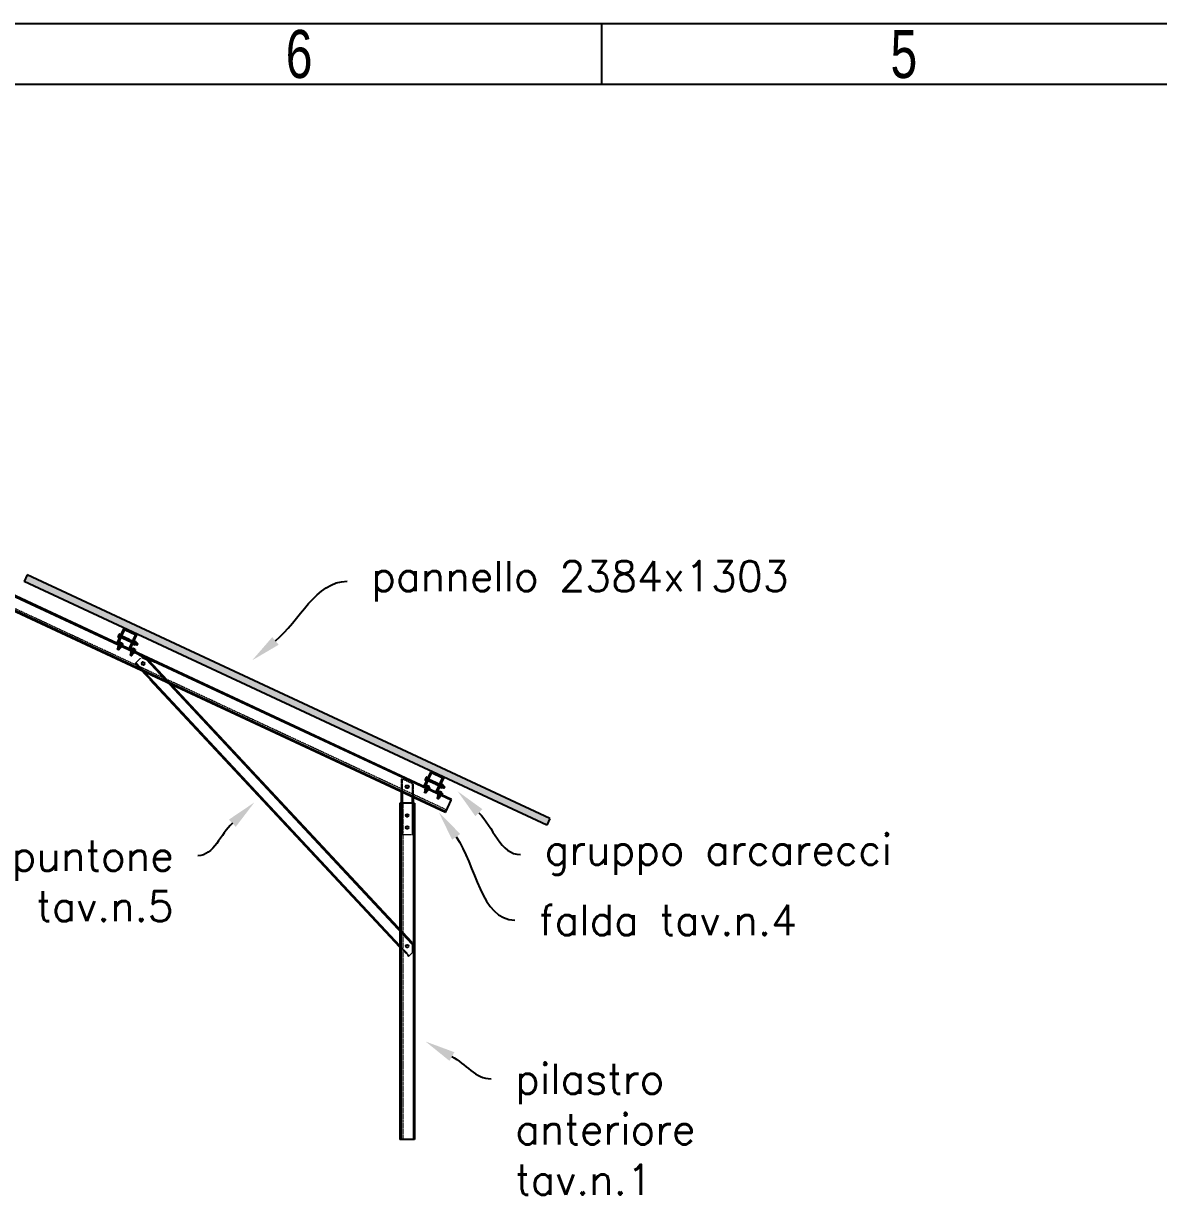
# Model space of a CAD drawing. Header units: millimetres. Extents: x -116399 to 112199, y -90759 to -31335.
# Drawn here: x -30915 to -26224, y -43168 to -38287 of the extents above; entities that cross this region are included whole.
import ezdxf
from ezdxf import colors
from ezdxf.entities.mleader import LeaderData, LeaderLine
from ezdxf.math import Vec2, Vec3

# ---------------------------------------------------------------- set-up
doc = ezdxf.new("R2010")
doc.units = ezdxf.units.MM
doc.linetypes.add('HIDDEN', pattern=[1.905, 1.27, -0.635])
doc.styles.add('Annotative', font='simplex.shx', dxfattribs={"height": 2.5})
doc.styles.add('SLDTEXTSTYLE0', font='TXT', dxfattribs={"width": 0.75})

# ---------------------------------------------------------------- blocks, each defined once
blk = doc.blocks.new('1_50 TERRANOVA oriz A3')
at = {"color": 7, "linetype": 'Continuous'}
for p, q in [((0, 0), (20000, 0)), ((7500, -250), (7500, 0)), ((250, -250), (19750, -250))]:
    blk.add_line(p, q, dxfattribs=at)
at = {"color": 7, "linetype": 'Continuous', "char_height": 198.4, "attachment_point": 2, "style": 'SLDTEXTSTYLE0'}
for s, insert in [('6', (6248, -26.4)), ('5', (8748, -26.4))]:
    blk.add_mtext(s, dxfattribs=dict(at, insert=insert))
blk = doc.blocks.new('pannello sezione')
h = blk.add_hatch(color=4)
h.dxf.hatch_style = 1
h.paths.add_polyline_path([(1192, 0), (-1192, 0), (-1192, -30), (1192, -30)])
at = {"color": 4, "linetype": 'Continuous', "lineweight": 25}
for p, q in [((1192, 0), (-1192, 0)), ((-1192, 0), (-1192, -30)), ((1192, -30), (-1192, -30)), ((1192, 0), (1192, -30))]:
    blk.add_line(p, q, dxfattribs=at)
blk = doc.blocks.new('A$Cebdbe276')
at = {"color": 5, "linetype": 'Continuous', "lineweight": 25}
for p, q in [((-26, -2), (-26, 0)), ((26, 0), (-26, 0)), ((26, 0), (26, -2)), ((-36.8, -30.9), (-36.9, -31)), ((-36.9, -31), (-36.9, -31.2)), ((-36.9, -31), (-36.9, -31)), ((-36.9, -31.2), (-36.4, -31.7)), ((-36.9, -31.2), (-36.9, -34.7)), ((-36.4, -32), (-36.9, -34.7)), ((-36.9, -34.7), (-36.9, -35.9)), ((-36.9, -35.9), (-36.4, -38.6)), ((-36.9, -35.9), (-36.9, -41.2)), ((-36.4, -39), (-36.9, -41.2)), ((-36.9, -41.2), (-36.9, -42.2)), ((-36.9, -42.2), (-36.4, -44.4)), ((-36.9, -42.2), (-36.9, -44)), ((-36.4, -44.5), (-36.8, -44.1)), ((-36.4, -30.5), (-36.6, -30.6)), ((-36.4, -30.5), (-31.6, -30.5)), ((-36.4, -32), (-36.4, -31.7)), ((-31.6, -31.7), (-36.4, -31.7)), ((-36.4, -32), (-31.6, -32)), ((-31.6, -38.6), (-36.4, -38.6)), ((-36.4, -39), (-36.4, -38.6)), ((-36.4, -39), (-31.6, -39)), ((-31.6, -44.4), (-36.4, -44.4)), ((-36.4, -44.5), (-36.4, -44.4)), ((-36.4, -44.5), (-31.6, -44.5)), ((-31.6, -29), (-30, -29)), ((-31.6, -45.1), (-31.6, -29)), ((-31.6, -46), (-31.6, -45.1)), ((-30, -46), (-31.6, -46)), ((-30, -4), (-28, -4)), ((-30, -4), (-30, -66)), ((-28, -4), (-28, -66)), ((-28, -33.5), (-27, -33.5)), ((-27, -41.5), (-28, -41.5)), ((26, -2), (-26, -2)), ((-24.5, -33.5), (9.2, -33.5)), ((9.2, -41.5), (-24.5, -41.5)), ((9.2, -41.5), (9.2, -33.5)), ((9.2, -33.7), (9.4, -33.7)), ((9.4, -41.3), (9.2, -41.3)), ((9.4, -33.5), (10.2, -33.5)), ((9.4, -41.5), (9.4, -33.5)), ((10.2, -41.5), (9.4, -41.5)), ((10.2, -41.5), (10.2, -33.5)), ((10.2, -33.7), (10.4, -33.7)), ((10.4, -41.3), (10.2, -41.3)), ((10.4, -33.5), (11.2, -33.5)), ((10.4, -41.5), (10.4, -33.5)), ((11.2, -41.5), (10.4, -41.5)), ((11.2, -41.5), (11.2, -33.5)), ((11.2, -33.7), (11.4, -33.7)), ((11.4, -41.3), (11.2, -41.3)), ((11.4, -33.5), (12.2, -33.5)), ((11.4, -41.5), (11.4, -33.5)), ((12.2, -41.5), (11.4, -41.5)), ((12.2, -41.5), (12.2, -33.5)), ((12.2, -33.7), (12.4, -33.7)), ((12.4, -41.3), (12.2, -41.3)), ((12.4, -33.5), (13.2, -33.5)), ((12.4, -41.5), (12.4, -33.5)), ((13.2, -41.5), (12.4, -41.5)), ((13.2, -41.5), (13.2, -33.5)), ((13.2, -33.7), (13.4, -33.7)), ((13.4, -41.3), (13.2, -41.3)), ((13.4, -33.5), (14.2, -33.5)), ((13.4, -41.5), (13.4, -33.5)), ((14.2, -41.5), (13.4, -41.5)), ((14.2, -41.5), (14.2, -33.5)), ((14.2, -33.7), (14.4, -33.7)), ((14.4, -41.3), (14.2, -41.3)), ((14.4, -33.5), (15.2, -33.5)), ((14.4, -41.5), (14.4, -33.5)), ((15.2, -41.5), (14.4, -41.5)), ((15.2, -41.5), (15.2, -33.5)), ((15.2, -33.7), (15.4, -33.7)), ((15.4, -41.3), (15.2, -41.3)), ((15.4, -33.5), (16.2, -33.5)), ((15.4, -41.5), (15.4, -33.5)), ((16.2, -41.5), (15.4, -41.5)), ((16.2, -41.5), (16.2, -33.5)), ((16.2, -33.7), (16.4, -33.7)), ((16.4, -41.3), (16.2, -41.3)), ((16.4, -33.5), (17.2, -33.5)), ((16.4, -41.5), (16.4, -33.5)), ((17.2, -41.5), (16.4, -41.5)), ((17.2, -41.5), (17.2, -33.5)), ((17.2, -33.7), (17.4, -33.7)), ((17.4, -41.3), (17.2, -41.3)), ((17.4, -33.5), (18.2, -33.5)), ((17.4, -41.5), (17.4, -33.5)), ((18.2, -41.5), (17.4, -41.5)), ((18.2, -41.5), (18.2, -33.5)), ((18.2, -33.7), (18.4, -33.7)), ((18.4, -41.3), (18.2, -41.3)), ((18.4, -33.5), (19.2, -33.5)), ((18.4, -41.5), (18.4, -33.5)), ((19.2, -41.5), (18.4, -41.5)), ((19.2, -41.5), (19.2, -33.5)), ((19.2, -33.7), (19.4, -33.7)), ((19.4, -41.3), (19.2, -41.3)), ((19.4, -33.5), (20.2, -33.5)), ((19.4, -41.5), (19.4, -33.5)), ((20.2, -41.5), (19.4, -41.5)), ((20.2, -41.5), (20.2, -33.5)), ((20.2, -33.7), (20.4, -33.7)), ((20.4, -41.3), (20.2, -41.3)), ((20.4, -33.5), (21.2, -33.5)), ((20.4, -41.5), (20.4, -33.5)), ((21.2, -41.5), (20.4, -41.5)), ((21.2, -41.5), (21.2, -33.5)), ((21.2, -33.7), (21.4, -33.7)), ((21.4, -41.3), (21.2, -41.3)), ((21.4, -33.5), (22.2, -33.5)), ((21.4, -41.5), (21.4, -33.5)), ((22.2, -41.5), (21.4, -41.5)), ((22.2, -41.5), (22.2, -33.5)), ((22.2, -33.7), (22.4, -33.7)), ((22.4, -41.3), (22.2, -41.3)), ((22.4, -33.5), (23.2, -33.5)), ((22.4, -41.5), (22.4, -33.5)), ((23.2, -41.5), (22.4, -41.5)), ((23.2, -41.5), (23.2, -33.5)), ((23.2, -33.7), (23.4, -33.7)), ((23.4, -41.3), (23.2, -41.3)), ((23.4, -33.5), (24.2, -33.5)), ((23.4, -41.5), (23.4, -33.5)), ((24.2, -41.5), (23.4, -41.5)), ((24.2, -41.5), (24.2, -33.5)), ((24.2, -33.7), (24.4, -33.7)), ((24.4, -41.3), (24.2, -41.3)), ((24.4, -33.5), (24.5, -33.5)), ((24.4, -41.5), (24.4, -33.5)), ((24.5, -41.5), (24.4, -41.5)), ((27, -33.5), (27.2, -33.5)), ((27.2, -41.5), (27, -41.5)), ((27.2, -41.5), (27.2, -33.5)), ((27.2, -33.7), (27.4, -33.7)), ((27.4, -41.3), (27.2, -41.3)), ((27.4, -33.5), (28, -33.5)), ((27.4, -41.5), (27.4, -33.5)), ((28, -41.5), (27.4, -41.5)), ((28, -4), (30, -4)), ((28, -66), (28, -4)), ((30, -66), (30, -4)), ((30, -29), (31.6, -29)), ((31.6, -46), (30, -46)), ((31.6, -45.1), (31.6, -29)), ((31.6, -31), (31.6, -31)), ((32.2, -41.5), (31.6, -41.5)), ((31.6, -44), (31.6, -44)), ((31.6, -46), (31.6, -45.1)), ((32.1, -30.7), (37.6, -30.7)), ((32.1, -31.5), (32.1, -31.3)), ((37.6, -31.3), (32.1, -31.3)), ((32.1, -31.5), (37.6, -31.5)), ((32.1, -38.3), (32.1, -37.9)), ((37.6, -37.9), (32.1, -37.9)), ((32.1, -38.3), (37.6, -38.3)), ((32.1, -43.5), (32.1, -43.7)), ((32.1, -44.3), (32.1, -44.1)), ((37.6, -44.1), (32.1, -44.1)), ((32.1, -44.3), (37.6, -44.3)), ((37.6, -31.5), (37.6, -31.3)), ((37.6, -38.3), (37.6, -37.9)), ((38, -41.4), (37.6, -43.5)), ((37.6, -43.5), (37.6, -43.7)), ((37.6, -44.3), (37.6, -44.1)), ((38.1, -31), (38.1, -31)), ((38.1, -31), (40.1, -31)), ((38.1, -44), (38.1, -31)), ((38.1, -44), (38.1, -44)), ((40.1, -44), (38.1, -44)), ((40.1, -44), (40.1, -31)), ((40.6, -43.5), (40.6, -31.5)), ((40.6, -33.5), (41.2, -33.5)), ((41.2, -41.5), (40.6, -41.5)), ((41.2, -41.5), (41.2, -33.5)), ((41.2, -33.7), (41.4, -33.7)), ((41.4, -41.3), (41.2, -41.3)), ((41.4, -33.5), (42.2, -33.5)), ((41.4, -41.5), (41.4, -33.5)), ((42.2, -41.5), (41.4, -41.5)), ((42.2, -41.5), (42.2, -33.5)), ((42.2, -33.7), (42.4, -33.7)), ((42.4, -41.3), (42.2, -41.3)), ((42.4, -33.5), (43.2, -33.5)), ((42.4, -41.5), (42.4, -33.5)), ((43.2, -41.5), (42.4, -41.5)), ((43.2, -41.5), (43.2, -33.5)), ((43.2, -33.7), (43.4, -33.7)), ((43.4, -41.3), (43.2, -41.3)), ((43.4, -33.5), (44.2, -33.5)), ((43.4, -41.5), (43.4, -33.5)), ((44.2, -41.5), (43.4, -41.5)), ((44.2, -41.5), (44.2, -33.5)), ((44.2, -33.7), (44.4, -33.7)), ((44.4, -41.3), (44.2, -41.3)), ((44.4, -33.5), (45.2, -33.5)), ((44.4, -41.5), (44.4, -33.5)), ((45.2, -41.5), (44.4, -41.5)), ((45.2, -41.5), (45.2, -33.5)), ((45.2, -33.7), (45.4, -33.7)), ((45.4, -41.3), (45.2, -41.3)), ((45.4, -33.5), (46.2, -33.5)), ((45.4, -41.5), (45.4, -33.5)), ((46.2, -41.5), (45.4, -41.5)), ((46.2, -41.5), (46.2, -33.5)), ((46.2, -33.7), (46.4, -33.7)), ((46.4, -41.3), (46.2, -41.3)), ((46.4, -33.5), (47.2, -33.5)), ((46.4, -41.5), (46.4, -33.5)), ((47.2, -41.5), (46.4, -41.5)), ((47.2, -41.5), (47.2, -33.5)), ((47.2, -33.7), (47.4, -33.7)), ((47.4, -41.3), (47.2, -41.3)), ((47.4, -33.5), (48.2, -33.5)), ((47.4, -41.5), (47.4, -33.5)), ((48.2, -41.5), (47.4, -41.5)), ((48.2, -41.5), (48.2, -33.5)), ((48.2, -33.7), (48.4, -33.7)), ((48.4, -41.3), (48.2, -41.3)), ((48.4, -41.3), (48.4, -33.7)), ((-28, -66), (-30, -66)), ((-26, -68), (-26, -70)), ((-26, -68), (-17.5, -68)), ((-26, -70), (-17.5, -70)), ((-23, -68), (-23, -66.4)), ((-6, -66.4), (-23, -66.4)), ((-21, -61.6), (-21, -61.1)), ((-18.3, -61.1), (-21, -61.1)), ((-21, -61.6), (-20.8, -61.6)), ((-21, -61.6), (-21, -66.4)), ((-18.3, -61.1), (-20.8, -61.6)), ((-20.8, -66.4), (-20.8, -61.6)), ((-17.2, -61.1), (-18.3, -61.1)), ((-2.5, -68), (-17.5, -68)), ((-17.5, -70), (-2.5, -70)), ((-11.8, -61.1), (-17.2, -61.1)), ((-14.7, -61.6), (-17.2, -61.1)), ((-14.7, -61.6), (-14.3, -61.6)), ((-14.7, -61.6), (-14.7, -66.4)), ((-11.8, -61.1), (-14.3, -61.6)), ((-14.3, -66.4), (-14.3, -61.6)), ((-10.7, -61.1), (-11.8, -61.1)), ((-8.2, -61.6), (-10.7, -61.1)), ((-8, -61.1), (-10.7, -61.1)), ((-8.2, -61.6), (-8.2, -66.4)), ((-8.2, -61.6), (-8, -61.6)), ((-8, -61.1), (-8, -61.6)), ((-8, -66.4), (-8, -61.6)), ((-6, -66.4), (-6, -68)), ((-2.5, -70), (-2.5, -68)), ((30, -66), (28, -66)), ((32, -68), (32, -70)), ((32, -68), (40.5, -68)), ((32, -70), (40.5, -70)), ((35, -68), (35, -66.4)), ((52, -66.4), (35, -66.4)), ((37, -61.6), (37, -61.1)), ((39.7, -61.1), (37, -61.1)), ((37, -61.6), (37.2, -61.6)), ((37, -61.6), (37, -66.4)), ((39.7, -61.1), (37.2, -61.6)), ((37.2, -66.4), (37.2, -61.6)), ((40.8, -61.1), (39.7, -61.1)), ((40.5, -68), (40.5, -70)), ((55.5, -68), (40.5, -68)), ((40.5, -70), (55.5, -70)), ((46.2, -61.1), (40.8, -61.1)), ((43.3, -61.6), (40.8, -61.1)), ((43.3, -61.6), (43.7, -61.6)), ((43.3, -61.6), (43.3, -66.4)), ((46.2, -61.1), (43.7, -61.6)), ((43.7, -66.4), (43.7, -61.6)), ((47.3, -61.1), (46.2, -61.1)), ((49.8, -61.6), (47.3, -61.1)), ((50, -61.1), (47.3, -61.1)), ((49.8, -61.6), (49.8, -66.4)), ((49.8, -61.6), (50, -61.6)), ((50, -61.1), (50, -61.6)), ((50, -66.4), (50, -61.6)), ((52, -66.4), (52, -68)), ((55.5, -70), (55.5, -68))]:
    blk.add_line(p, q, dxfattribs=at)
at = {"color": 5, "linetype": 'HIDDEN', "lineweight": 18}
for p, q in [((-26, 0), (-26, -2)), ((-26, -2), (-26, 0)), ((-26, 0), (-26, -2)), ((-26, -2), (-26, 0)), ((-26, 0), (-26, -2)), ((-26, -2), (-26, 0)), ((-26, 0), (-26, -2)), ((-26, -2), (-26, 0)), ((-26, 0), (-26, -2)), ((-26, -2), (-26, 0)), ((-26, 0), (-26, -2)), ((-26, -2), (-26, 0)), ((-26, 0), (-26, -2)), ((-26, -2), (-26, 0)), ((-26, 0), (-26, -2)), ((-26, -2), (-26, 0)), ((-26, 0), (-26, -2)), ((7.7, -2), (7.7, 0)), ((17.7, 0), (17.7, -2)), ((26, -2), (26, 0)), ((26, 0), (26, -2)), ((26, -2), (26, 0)), ((26, 0), (26, -2)), ((26, -2), (26, 0)), ((26, 0), (26, -2)), ((26, -2), (26, 0)), ((26, 0), (26, -2)), ((26, -2), (26, 0)), ((26, 0), (26, -2)), ((26, -2), (26, 0)), ((26, 0), (26, -2)), ((26, -2), (26, 0)), ((26, 0), (26, -2)), ((26, -2), (26, 0)), ((26, 0), (26, -2)), ((26, -2), (26, 0)), ((-36.9, -32.8), (-36.4, -30.6)), ((-36.4, -36), (-36.9, -33.8)), ((-36.9, -39.1), (-36.4, -36.4)), ((-36.4, -43), (-36.9, -40.3)), ((-36.4, -30.5), (-36.4, -30.6)), ((-31.6, -30.6), (-36.4, -30.6)), ((-36.4, -36), (-36.4, -36.4)), ((-36.4, -36), (-31.6, -36)), ((-31.6, -36.4), (-36.4, -36.4)), ((-36.4, -43), (-31.6, -43)), ((-36.4, -43), (-36.4, -43.3)), ((-31.6, -43.3), (-36.4, -43.3)), ((-31.6, -33.3), (-30, -33.3)), ((-31.6, -33.5), (-28, -33.5)), ((-28, -41.5), (-31.6, -41.5)), ((-30, -41.7), (-31.6, -41.7)), ((-28, -4), (-30, -4)), ((-30, -4), (-28, -4)), ((-28, -4), (-30, -4)), ((-30, -4), (-28, -4)), ((-28, -4), (-30, -4)), ((-30, -4), (-28, -4)), ((-28, -4), (-30, -4)), ((-30, -4), (-28, -4)), ((-28, -4), (-30, -4)), ((-30, -4), (-28, -4)), ((-28, -4), (-30, -4)), ((-30, -4), (-28, -4)), ((-28, -4), (-30, -4)), ((-30, -4), (-28, -4)), ((-28, -4), (-30, -4)), ((-30, -4), (-28, -4)), ((-28, -4), (-30, -4)), ((-30, -32.5), (-28, -32.5)), ((-28, -42.5), (-30, -42.5)), ((24.5, -33.5), (25.2, -33.5)), ((24.5, -36.5), (27, -36.5)), ((27, -36.5), (24.5, -36.5)), ((24.5, -36.5), (27, -36.5)), ((27, -36.5), (24.5, -36.5)), ((24.5, -36.5), (27, -36.5)), ((27, -36.5), (24.5, -36.5)), ((24.5, -36.5), (27, -36.5)), ((27, -36.5), (24.5, -36.5)), ((27, -38.5), (24.5, -38.5)), ((27, -38.5), (24.5, -38.5)), ((27, -38.5), (24.5, -38.5)), ((27, -38.5), (24.5, -38.5)), ((27, -38.5), (24.5, -38.5)), ((27, -38.5), (24.5, -38.5)), ((27, -38.5), (24.5, -38.5)), ((27, -38.5), (24.5, -38.5)), ((25.2, -41.5), (24.5, -41.5)), ((25.2, -41.5), (25.2, -33.5)), ((25.2, -33.7), (25.4, -33.7)), ((25.4, -41.3), (25.2, -41.3)), ((25.4, -41.5), (25.4, -33.5)), ((25.4, -33.5), (26.2, -33.5)), ((26.2, -41.5), (25.4, -41.5)), ((26.2, -41.5), (26.2, -33.5)), ((26.2, -33.7), (26.4, -33.7)), ((26.4, -41.3), (26.2, -41.3)), ((26.4, -41.5), (26.4, -33.5)), ((26.4, -33.5), (27, -33.5)), ((27, -41.5), (26.4, -41.5)), ((30, -4), (28, -4)), ((28, -4), (30, -4)), ((30, -4), (28, -4)), ((28, -4), (30, -4)), ((30, -4), (28, -4)), ((28, -4), (30, -4)), ((30, -4), (28, -4)), ((28, -4), (30, -4)), ((30, -4), (28, -4)), ((28, -4), (30, -4)), ((30, -4), (28, -4)), ((28, -4), (30, -4)), ((30, -4), (28, -4)), ((28, -4), (30, -4)), ((30, -4), (28, -4)), ((28, -4), (30, -4)), ((30, -4), (28, -4)), ((28, -32.5), (30, -32.5)), ((28, -33.5), (28.2, -33.5)), ((28.2, -41.5), (28, -41.5)), ((30, -42.5), (28, -42.5)), ((28.2, -41.5), (28.2, -33.5)), ((28.2, -33.7), (28.4, -33.7)), ((28.4, -41.3), (28.2, -41.3)), ((28.4, -41.5), (28.4, -33.5)), ((28.4, -33.5), (29.2, -33.5)), ((29.2, -41.5), (28.4, -41.5)), ((29.2, -41.5), (29.2, -33.5)), ((29.2, -33.7), (29.4, -33.7)), ((29.4, -41.3), (29.2, -41.3)), ((29.4, -41.5), (29.4, -33.5)), ((29.4, -33.5), (30.2, -33.5)), ((30.2, -41.5), (29.4, -41.5)), ((30, -33.3), (31.6, -33.3)), ((31.6, -41.7), (30, -41.7)), ((30.2, -41.5), (30.2, -33.5)), ((30.2, -33.7), (30.4, -33.7)), ((30.4, -41.3), (30.2, -41.3)), ((30.4, -41.5), (30.4, -33.5)), ((30.4, -33.5), (31.2, -33.5)), ((31.2, -41.5), (30.4, -41.5)), ((31.2, -41.5), (31.2, -33.5)), ((31.2, -33.7), (31.4, -33.7)), ((31.4, -41.3), (31.2, -41.3)), ((31.4, -41.5), (31.4, -33.5)), ((31.4, -33.5), (32.2, -33.5)), ((31.6, -41.5), (31.4, -41.5)), ((31.6, -44), (31.6, -31)), ((31.6, -33.5), (40.5, -33.5)), ((40.5, -41.5), (31.6, -41.5)), ((32.1, -30.7), (32.1, -30.9)), ((37.6, -30.9), (32.1, -30.9)), ((32.1, -36.7), (32.1, -37.1)), ((32.1, -36.7), (37.6, -36.7)), ((37.6, -37.1), (32.1, -37.1)), ((32.1, -43.5), (37.6, -43.5)), ((37.6, -43.7), (32.1, -43.7)), ((32.2, -41.5), (32.2, -33.5)), ((32.2, -33.7), (32.4, -33.7)), ((32.4, -41.3), (32.2, -41.3)), ((32.4, -41.5), (32.4, -33.5)), ((32.4, -33.5), (33.2, -33.5)), ((33.2, -41.5), (32.4, -41.5)), ((33.2, -41.5), (33.2, -33.5)), ((33.2, -33.7), (33.4, -33.7)), ((33.4, -41.3), (33.2, -41.3)), ((33.4, -41.5), (33.4, -33.5)), ((33.4, -33.5), (34.2, -33.5)), ((34.2, -41.5), (33.4, -41.5)), ((34.2, -41.5), (34.2, -33.5)), ((34.2, -33.7), (34.4, -33.7)), ((34.4, -41.3), (34.2, -41.3)), ((34.4, -41.5), (34.4, -33.5)), ((34.4, -33.5), (35.2, -33.5)), ((35.2, -41.5), (34.4, -41.5)), ((35.2, -41.5), (35.2, -33.5)), ((35.2, -33.7), (35.4, -33.7)), ((35.4, -41.3), (35.2, -41.3)), ((35.4, -41.5), (35.4, -33.5)), ((35.4, -33.5), (36.2, -33.5)), ((36.2, -41.5), (35.4, -41.5)), ((36.2, -41.5), (36.2, -33.5)), ((36.2, -33.7), (36.4, -33.7)), ((36.4, -41.3), (36.2, -41.3)), ((36.4, -41.5), (36.4, -33.5)), ((36.4, -33.5), (37.2, -33.5)), ((37.2, -41.5), (36.4, -41.5)), ((37.2, -41.5), (37.2, -33.5)), ((37.2, -33.7), (37.4, -33.7)), ((37.4, -41.3), (37.2, -41.3)), ((37.4, -41.5), (37.4, -33.5)), ((37.4, -33.5), (38.2, -33.5)), ((38.2, -41.5), (37.4, -41.5)), ((37.6, -30.7), (37.6, -30.9)), ((37.6, -36.7), (37.6, -37.1)), ((38.2, -41.5), (38.2, -33.5)), ((38.2, -33.7), (38.4, -33.7)), ((38.4, -41.3), (38.2, -41.3)), ((38.4, -41.5), (38.4, -33.5)), ((38.4, -33.5), (39.2, -33.5)), ((39.2, -41.5), (38.4, -41.5)), ((39.2, -41.5), (39.2, -33.5)), ((39.2, -33.7), (39.4, -33.7)), ((39.4, -41.3), (39.2, -41.3)), ((39.4, -41.5), (39.4, -33.5)), ((39.4, -33.5), (40.2, -33.5)), ((40.2, -41.5), (39.4, -41.5)), ((40.1, -31), (40.1, -44)), ((40.1, -44), (40.1, -44)), ((40.2, -41.5), (40.2, -33.5)), ((40.2, -33.7), (40.4, -33.7)), ((40.4, -41.3), (40.2, -41.3)), ((40.4, -41.5), (40.4, -33.5)), ((40.4, -33.5), (40.6, -33.5)), ((40.6, -41.5), (40.4, -41.5)), ((40.5, -33.5), (40.6, -33.4)), ((40.5, -41.5), (40.5, -33.5)), ((40.6, -41.6), (40.5, -41.5)), ((-28, -66), (-30, -66)), ((-28, -66), (-30, -66)), ((-28, -66), (-30, -66)), ((-28, -66), (-30, -66)), ((-28, -66), (-30, -66)), ((-28, -66), (-30, -66)), ((-28, -66), (-30, -66)), ((-28, -66), (-30, -66)), ((-28, -66), (-30, -66)), ((-28, -66), (-30, -66)), ((-28, -66), (-30, -66)), ((-28, -66), (-30, -66)), ((-28, -66), (-30, -66)), ((-28, -66), (-30, -66)), ((-28, -66), (-30, -66)), ((-28, -66), (-30, -66)), ((-28, -66), (-30, -66)), ((-26, -68), (-26, -70)), ((-26, -68), (-26, -70)), ((-26, -68), (-26, -70)), ((-26, -68), (-26, -70)), ((-26, -68), (-26, -70)), ((-26, -68), (-26, -70)), ((-26, -68), (-26, -70)), ((-26, -68), (-26, -70)), ((-26, -68), (-26, -70)), ((-26, -68), (-26, -70)), ((-26, -68), (-26, -70)), ((-26, -68), (-26, -70)), ((-26, -68), (-26, -70)), ((-26, -68), (-26, -70)), ((-26, -68), (-26, -70)), ((-26, -68), (-26, -70)), ((-26, -68), (-26, -70)), ((-23, -73.6), (-23, -72)), ((-6, -73.6), (-23, -73.6)), ((-21, -74.1), (-21, -73.6)), ((-8, -73.6), (-21, -73.6)), ((-21, -73.6), (-21, -73.6)), ((-20.8, -74.1), (-21, -74.1)), ((-21, -74.1), (-20.8, -74.1)), ((-21, -74.1), (-21, -79.6)), ((-21, -79.6), (-21, -80.1)), ((-20.8, -79.6), (-21, -79.6)), ((-21, -79.6), (-20.8, -79.6)), ((-21, -80.1), (-8, -80.1)), ((-21, -80.1), (-21, -80.1)), ((-21, -82.1), (-21, -80.1)), ((-8, -82.1), (-21, -82.1)), ((-20.8, -79.6), (-20.8, -74.1)), ((-20.5, -82.6), (-8.5, -82.6)), ((-18.7, -68), (-18.7, -66.4)), ((-18.7, -73.6), (-18.7, -72)), ((-18.6, -82.6), (-18.5, -82.5)), ((-18.5, -78.2), (-18.5, -66.4)), ((-18.5, -82.5), (-18.5, -73.6)), ((-18.5, -78.2), (-10.5, -78.2)), ((-18.5, -78.4), (-10.5, -78.4)), ((-18.5, -79.2), (-18.5, -78.4)), ((-18.5, -79.2), (-10.5, -79.2)), ((-18.5, -79.4), (-10.5, -79.4)), ((-18.5, -80.2), (-18.5, -79.4)), ((-18.5, -80.2), (-10.5, -80.2)), ((-18.5, -80.4), (-10.5, -80.4)), ((-18.5, -81.2), (-18.5, -80.4)), ((-18.5, -81.2), (-10.5, -81.2)), ((-18.5, -81.4), (-10.5, -81.4)), ((-18.5, -82.2), (-18.5, -81.4)), ((-18.5, -82.2), (-10.5, -82.2)), ((-18.5, -82.4), (-10.5, -82.4)), ((-18.5, -83.2), (-18.5, -82.4)), ((-18.5, -82.5), (-10.5, -82.5)), ((-18.5, -83.2), (-10.5, -83.2)), ((-18.5, -83.4), (-10.5, -83.4)), ((-18.5, -84.2), (-18.5, -83.4)), ((-18.5, -84.2), (-10.5, -84.2)), ((-18.5, -84.4), (-10.5, -84.4)), ((-18.5, -85.2), (-18.5, -84.4)), ((-18.5, -85.2), (-10.5, -85.2)), ((-18.5, -85.4), (-10.5, -85.4)), ((-18.5, -86.2), (-18.5, -85.4)), ((-18.5, -86.2), (-10.5, -86.2)), ((-18.5, -86.4), (-10.5, -86.4)), ((-18.5, -87.2), (-18.5, -86.4)), ((-18.5, -87.2), (-10.5, -87.2)), ((-18.5, -87.4), (-10.5, -87.4)), ((-18.5, -88.2), (-18.5, -87.4)), ((-18.5, -88.2), (-10.5, -88.2)), ((-18.5, -88.4), (-10.5, -88.4)), ((-18.5, -89.2), (-18.5, -88.4)), ((-18.5, -89.2), (-10.5, -89.2)), ((-18.5, -89.4), (-10.5, -89.4)), ((-18.5, -90.2), (-18.5, -89.4)), ((-18.5, -90.2), (-10.5, -90.2)), ((-18.5, -90.4), (-10.5, -90.4)), ((-18.5, -91.2), (-18.5, -90.4)), ((-18.5, -91.2), (-10.5, -91.2)), ((-18.3, -78.4), (-18.3, -78.2)), ((-18.3, -79.4), (-18.3, -79.2)), ((-18.3, -80.4), (-18.3, -80.2)), ((-18.3, -81.4), (-18.3, -81.2)), ((-18.3, -82.4), (-18.3, -82.2)), ((-18.3, -83.4), (-18.3, -83.2)), ((-18.3, -84.4), (-18.3, -84.2)), ((-18.3, -85.4), (-18.3, -85.2)), ((-18.3, -86.4), (-18.3, -86.2)), ((-18.3, -87.4), (-18.3, -87.2)), ((-18.3, -88.4), (-18.3, -88.2)), ((-18.3, -89.4), (-18.3, -89.2)), ((-18.3, -90.4), (-18.3, -90.2)), ((-18.3, -91.4), (-18.3, -91.2)), ((-18.3, -91.4), (-10.7, -91.4)), ((-14.7, -74.1), (-14.3, -74.1)), ((-14.7, -74.1), (-14.7, -79.6)), ((-14.7, -79.6), (-14.3, -79.6)), ((-14.3, -79.6), (-14.3, -74.1)), ((-10.7, -78.2), (-10.7, -78.4)), ((-10.7, -79.2), (-10.7, -79.4)), ((-10.7, -80.2), (-10.7, -80.4)), ((-10.7, -81.2), (-10.7, -81.4)), ((-10.7, -82.2), (-10.7, -82.4)), ((-10.7, -83.2), (-10.7, -83.4)), ((-10.7, -84.2), (-10.7, -84.4)), ((-10.7, -85.2), (-10.7, -85.4)), ((-10.7, -86.2), (-10.7, -86.4)), ((-10.7, -87.2), (-10.7, -87.4)), ((-10.7, -88.2), (-10.7, -88.4)), ((-10.7, -89.2), (-10.7, -89.4)), ((-10.7, -90.2), (-10.7, -90.4)), ((-10.7, -91.2), (-10.7, -91.4)), ((-10.5, -66.4), (-10.5, -78.2)), ((-10.5, -73.6), (-10.5, -82.5)), ((-10.5, -78.4), (-10.5, -79.2)), ((-10.5, -79.4), (-10.5, -80.2)), ((-10.5, -80.4), (-10.5, -81.2)), ((-10.5, -81.4), (-10.5, -82.2)), ((-10.5, -82.4), (-10.5, -83.2)), ((-10.5, -82.5), (-10.4, -82.6)), ((-10.5, -83.4), (-10.5, -84.2)), ((-10.5, -84.4), (-10.5, -85.2)), ((-10.5, -85.4), (-10.5, -86.2)), ((-10.5, -86.4), (-10.5, -87.2)), ((-10.5, -87.4), (-10.5, -88.2)), ((-10.5, -88.4), (-10.5, -89.2)), ((-10.5, -89.4), (-10.5, -90.2)), ((-10.5, -90.4), (-10.5, -91.2)), ((-10.3, -66.4), (-10.3, -68)), ((-10.3, -72), (-10.3, -73.6)), ((-8.2, -74.1), (-8, -74.1)), ((-8, -74.1), (-8.2, -74.1)), ((-8.2, -74.1), (-8.2, -79.6)), ((-8, -79.6), (-8.2, -79.6)), ((-8.2, -79.6), (-8, -79.6)), ((-8, -74.1), (-8, -73.6)), ((-8, -73.6), (-8, -73.6)), ((-8, -79.6), (-8, -74.1)), ((-8, -79.6), (-8, -80.1)), ((-8, -80.1), (-8, -80.1)), ((-8, -80.1), (-8, -82.1)), ((-6, -72), (-6, -73.6)), ((30, -66), (28, -66)), ((30, -66), (28, -66)), ((30, -66), (28, -66)), ((30, -66), (28, -66)), ((30, -66), (28, -66)), ((30, -66), (28, -66)), ((30, -66), (28, -66)), ((30, -66), (28, -66)), ((30, -66), (28, -66)), ((30, -66), (28, -66)), ((30, -66), (28, -66)), ((30, -66), (28, -66)), ((30, -66), (28, -66)), ((30, -66), (28, -66)), ((30, -66), (28, -66)), ((30, -66), (28, -66)), ((30, -66), (28, -66)), ((32, -68), (32, -70)), ((32, -68), (32, -70)), ((32, -68), (32, -70)), ((32, -68), (32, -70)), ((32, -68), (32, -70)), ((32, -68), (32, -70)), ((32, -68), (32, -70)), ((32, -68), (32, -70)), ((32, -68), (32, -70)), ((32, -68), (32, -70)), ((32, -68), (32, -70)), ((32, -68), (32, -70)), ((32, -68), (32, -70)), ((32, -68), (32, -70)), ((32, -68), (32, -70)), ((32, -68), (32, -70)), ((32, -68), (32, -70)), ((34.5, -72), (34.5, -70)), ((35, -73.6), (35, -72)), ((52, -73.6), (35, -73.6)), ((37, -74.1), (37, -73.6)), ((50, -73.6), (37, -73.6)), ((37, -73.6), (37, -73.6)), ((37.2, -74.1), (37, -74.1)), ((37, -74.1), (37.2, -74.1)), ((37, -74.1), (37, -79.6)), ((37, -79.6), (37, -80.1)), ((37.2, -79.6), (37, -79.6)), ((37, -79.6), (37.2, -79.6)), ((37, -80.1), (50, -80.1)), ((37, -80.1), (37, -80.1)), ((37, -82.1), (37, -80.1)), ((50, -82.1), (37, -82.1)), ((37.2, -79.6), (37.2, -74.1)), ((37.5, -82.6), (49.5, -82.6)), ((38.5, -70), (38.5, -68)), ((39, -70), (39, -68)), ((39.3, -68), (39.3, -66.4)), ((39.3, -73.6), (39.3, -72)), ((39.4, -82.6), (39.5, -82.5)), ((39.5, -78.2), (39.5, -66.4)), ((39.5, -72), (39.5, -70)), ((39.5, -70), (39.5, -72)), ((39.5, -82.5), (39.5, -73.6)), ((39.5, -78.2), (47.5, -78.2)), ((39.5, -78.4), (47.5, -78.4)), ((39.5, -79.2), (39.5, -78.4)), ((39.5, -79.2), (47.5, -79.2)), ((39.5, -79.4), (47.5, -79.4)), ((39.5, -80.2), (39.5, -79.4)), ((39.5, -80.2), (47.5, -80.2)), ((39.5, -80.4), (47.5, -80.4)), ((39.5, -81.2), (39.5, -80.4)), ((39.5, -81.2), (47.5, -81.2)), ((39.5, -81.4), (47.5, -81.4)), ((39.5, -82.2), (39.5, -81.4)), ((39.5, -82.2), (47.5, -82.2)), ((39.5, -82.4), (47.5, -82.4)), ((39.5, -83.2), (39.5, -82.4)), ((39.5, -82.5), (47.5, -82.5)), ((39.5, -83.2), (47.5, -83.2)), ((39.5, -83.4), (47.5, -83.4)), ((39.5, -84.2), (39.5, -83.4)), ((39.5, -84.2), (47.5, -84.2)), ((39.5, -84.4), (47.5, -84.4)), ((39.5, -85.2), (39.5, -84.4)), ((39.5, -85.2), (47.5, -85.2)), ((39.5, -85.4), (47.5, -85.4)), ((39.5, -86.2), (39.5, -85.4)), ((39.5, -86.2), (47.5, -86.2)), ((39.5, -86.4), (47.5, -86.4)), ((39.5, -87.2), (39.5, -86.4)), ((39.5, -87.2), (47.5, -87.2)), ((39.5, -87.4), (47.5, -87.4)), ((39.5, -88.2), (39.5, -87.4)), ((39.5, -88.2), (47.5, -88.2)), ((39.5, -88.4), (47.5, -88.4)), ((39.5, -89.2), (39.5, -88.4)), ((39.5, -89.2), (47.5, -89.2)), ((39.5, -89.4), (47.5, -89.4)), ((39.5, -90.2), (39.5, -89.4)), ((39.5, -90.2), (47.5, -90.2)), ((39.5, -90.4), (47.5, -90.4)), ((39.5, -91.2), (39.5, -90.4)), ((39.5, -91.2), (47.5, -91.2)), ((39.7, -78.4), (39.7, -78.2)), ((39.7, -79.4), (39.7, -79.2)), ((39.7, -80.4), (39.7, -80.2)), ((39.7, -81.4), (39.7, -81.2)), ((39.7, -82.4), (39.7, -82.2)), ((39.7, -83.4), (39.7, -83.2)), ((39.7, -84.4), (39.7, -84.2)), ((39.7, -85.4), (39.7, -85.2)), ((39.7, -86.4), (39.7, -86.2)), ((39.7, -87.4), (39.7, -87.2)), ((39.7, -88.4), (39.7, -88.2)), ((39.7, -89.4), (39.7, -89.2)), ((39.7, -90.4), (39.7, -90.2)), ((39.7, -91.4), (39.7, -91.2)), ((39.7, -91.4), (47.3, -91.4)), ((40.5, -70), (40.5, -68)), ((40.5, -68), (40.5, -70)), ((40.5, -70), (40.5, -68)), ((40.5, -68), (40.5, -70)), ((40.5, -70), (40.5, -68)), ((40.5, -68), (40.5, -70)), ((40.5, -70), (40.5, -68)), ((40.5, -68), (40.5, -70)), ((40.5, -70), (40.5, -68)), ((40.5, -68), (40.5, -70)), ((40.5, -70), (40.5, -68)), ((40.5, -68), (40.5, -70)), ((40.5, -70), (40.5, -68)), ((40.5, -68), (40.5, -70)), ((40.5, -70), (40.5, -68)), ((40.5, -68), (40.5, -70)), ((40.5, -70), (40.5, -68)), ((43.3, -74.1), (43.7, -74.1)), ((43.3, -74.1), (43.3, -79.6)), ((43.3, -79.6), (43.7, -79.6)), ((43.7, -79.6), (43.7, -74.1)), ((47.3, -78.2), (47.3, -78.4)), ((47.3, -79.2), (47.3, -79.4)), ((47.3, -80.2), (47.3, -80.4)), ((47.3, -81.2), (47.3, -81.4)), ((47.3, -82.2), (47.3, -82.4)), ((47.3, -83.2), (47.3, -83.4)), ((47.3, -84.2), (47.3, -84.4)), ((47.3, -85.2), (47.3, -85.4)), ((47.3, -86.2), (47.3, -86.4)), ((47.3, -87.2), (47.3, -87.4)), ((47.3, -88.2), (47.3, -88.4)), ((47.3, -89.2), (47.3, -89.4)), ((47.3, -90.2), (47.3, -90.4)), ((47.3, -91.2), (47.3, -91.4)), ((47.5, -66.4), (47.5, -78.2)), ((47.5, -70), (47.5, -72)), ((47.5, -70), (47.5, -72)), ((47.5, -73.6), (47.5, -82.5)), ((47.5, -78.4), (47.5, -79.2)), ((47.5, -79.4), (47.5, -80.2)), ((47.5, -80.4), (47.5, -81.2)), ((47.5, -81.4), (47.5, -82.2)), ((47.5, -82.4), (47.5, -83.2)), ((47.5, -82.5), (47.6, -82.6)), ((47.5, -83.4), (47.5, -84.2)), ((47.5, -84.4), (47.5, -85.2)), ((47.5, -85.4), (47.5, -86.2)), ((47.5, -86.4), (47.5, -87.2)), ((47.5, -87.4), (47.5, -88.2)), ((47.5, -88.4), (47.5, -89.2)), ((47.5, -89.4), (47.5, -90.2)), ((47.5, -90.4), (47.5, -91.2)), ((47.7, -66.4), (47.7, -68)), ((47.7, -72), (47.7, -73.6)), ((48, -68), (48, -70)), ((48.4, -68), (48.4, -70)), ((49.8, -74.1), (50, -74.1)), ((50, -74.1), (49.8, -74.1)), ((49.8, -74.1), (49.8, -79.6)), ((50, -79.6), (49.8, -79.6)), ((49.8, -79.6), (50, -79.6)), ((50, -74.1), (50, -73.6)), ((50, -73.6), (50, -73.6)), ((50, -79.6), (50, -74.1)), ((50, -79.6), (50, -80.1)), ((50, -80.1), (50, -80.1)), ((50, -80.1), (50, -82.1)), ((52, -72), (52, -73.6)), ((52.5, -70), (52.5, -72))]:
    blk.add_line(p, q, dxfattribs=at)
at = {"color": 1, "linetype": 'Continuous', "lineweight": 25}
for p, q in [((-27, -7), (-24.5, -7)), ((-27, -66.5), (-27, -7)), ((-24.5, -66.5), (-24.5, -7)), ((-22.5, -5), (-22.5, -2.5)), ((-22.5, -2.5), (22.5, -2.5)), ((-22.5, -5), (22.5, -5)), ((22.5, -2.5), (22.5, -5)), ((24.5, -7), (27, -7)), ((24.5, -7), (24.5, -66.5)), ((27, -7), (27, -66.5)), ((-27, -66.5), (-24.5, -66.5)), ((24.5, -66.5), (27, -66.5))]:
    blk.add_line(p, q, dxfattribs=at)
at = {"color": 1, "linetype": 'HIDDEN', "lineweight": 18}
for p, q in [((-24.5, -7), (-27, -7)), ((-27, -31), (-24.5, -31)), ((-27, -33.5), (-24.5, -33.5)), ((-27, -36.5), (-24.5, -36.5)), ((-24.5, -36.5), (-27, -36.5)), ((-24.5, -36.5), (-27, -36.5)), ((-27, -36.5), (-24.5, -36.5)), ((-24.5, -36.5), (-27, -36.5)), ((-27, -36.5), (-24.5, -36.5)), ((-24.5, -36.5), (-27, -36.5)), ((-27, -36.5), (-24.5, -36.5)), ((-24.5, -38.5), (-27, -38.5)), ((-24.5, -38.5), (-27, -38.5)), ((-24.5, -38.5), (-27, -38.5)), ((-24.5, -38.5), (-27, -38.5)), ((-24.5, -38.5), (-27, -38.5)), ((-24.5, -38.5), (-27, -38.5)), ((-24.5, -38.5), (-27, -38.5)), ((-24.5, -38.5), (-27, -38.5)), ((-24.5, -41.5), (-27, -41.5)), ((-24.5, -44), (-27, -44)), ((-22.5, -2.5), (-22.5, -5)), ((22.5, -5), (22.5, -2.5)), ((27, -7), (24.5, -7)), ((24.5, -31), (27, -31)), ((27, -44), (24.5, -44))]:
    blk.add_line(p, q, dxfattribs=at)
at = {"color": 5}
blk.add_line((-23, -72), (-6, -72), dxfattribs=at)
at = {"color": 5, "linetype": 'Continuous', "lineweight": 25, "flags": 128}
for points in [[(32.1, -30.7), (31.6, -31), (32.1, -31.3)], [(31.6, -33.6), (31.6, -33.4), (32.1, -30.9)], [(32.1, -44.3), (31.6, -44), (32.1, -43.7)], [(32.1, -43.5), (31.7, -41.7), (31.7, -41.5)], [(37.6, -31.3), (38.1, -31), (37.6, -30.7)], [(37.6, -30.9), (38, -32.5), (38, -33.6)], [(37.6, -43.7), (38.1, -44), (37.6, -44.3)]]:
    blk.add_lwpolyline(points, dxfattribs=at)
at = {"color": 5, "linetype": 'HIDDEN', "lineweight": 18, "flags": 128}
for points in [[(32.1, -36.7), (31.7, -35.1), (31.6, -33.6)], [(31.7, -41.5), (31.6, -39.9), (32.1, -37.1)], [(38, -33.6), (38.1, -34.2), (37.6, -36.7)]]:
    blk.add_lwpolyline(points, dxfattribs=at)
at = {"color": 5, "linetype": 'Continuous', "lineweight": 25}
for centre, radius, start, end in [((-26, -4), 4, 90, 180), ((26, -4), 4, 0, 90), ((-26, -4), 2, 90, 180), ((26, -4), 2, 0, 90), ((41.8, -34.7), 10.2, 161.7998, 198.2002), ((40.1, -41.2), 8.5, 160.0939, 199.9061), ((27.9, -34.7), 10.2, 341.7998, 18.2002), ((29.6, -41.2), 8.5, 340.0939, 19.9061), ((40.1, -31.5), 0.5, 0, 90), ((40.1, -43.5), 0.5, 270, 360), ((-26, -66), 4, 180, 270), ((-26, -66), 2, 180, 270), ((32, -66), 4, 180, 270), ((32, -66), 2, 180, 270)]:
    blk.add_arc(centre, radius, start, end, dxfattribs=at)
at = {"color": 1, "linetype": 'Continuous', "lineweight": 25}
for centre, radius, start, end in [((-22.5, -7), 4.5, 90, 180), ((-22.5, -7), 2, 90, 180), ((22.5, -7), 4.5, 0, 90), ((22.5, -7), 2, 0, 90)]:
    blk.add_arc(centre, radius, start, end, dxfattribs=at)
at = {"color": 5, "linetype": 'HIDDEN', "lineweight": 18}
for centre, radius, start, end in [((30.1, -39.9), 7.97, 349.2195, 20.6703), ((-20.5, -82.1), 0.5, 180, 270), ((-17.7, -83), 9.37, 71.0428, 108.9572), ((-17.7, -83), 9.37, 71.0428, 108.9572), ((-17.7, -70.7), 9.37, 251.0428, 288.9572), ((-17.7, -70.7), 9.37, 251.0428, 288.9572), ((-11.2, -83), 9.37, 71.0428, 108.9572), ((-11.2, -83), 9.37, 71.0428, 108.9572), ((-11.2, -70.7), 9.37, 251.0428, 288.9572), ((-11.2, -70.7), 9.37, 251.0428, 288.9572), ((-8.5, -82.1), 0.5, 270, 0), ((37.5, -82.1), 0.5, 180, 270), ((40.3, -83), 9.37, 71.0428, 108.9572), ((40.3, -83), 9.37, 71.0428, 108.9572), ((40.3, -70.7), 9.37, 251.0428, 288.9572), ((40.3, -70.7), 9.37, 251.0428, 288.9572), ((46.8, -83), 9.37, 71.0428, 108.9572), ((46.8, -83), 9.37, 71.0428, 108.9572), ((46.8, -70.7), 9.37, 251.0428, 288.9572), ((46.8, -70.7), 9.37, 251.0428, 288.9572), ((49.5, -82.1), 0.5, 270, 0)]:
    blk.add_arc(centre, radius, start, end, dxfattribs=at)

msp = doc.modelspace()

# ---------------------------------------------------------------- linework, layer by layer
at = {"color": 7, "linetype": 'Continuous', "lineweight": 25}
for p, q in [((-29147.717, -41497.455), (-32772.938, -39806.96)), ((-29146.026, -41493.83), (-32771.247, -39803.335)), ((-29171.384, -41548.208), (-32796.605, -39857.713)), ((-29169.693, -41544.583), (-32794.914, -39854.088)), ((-29359.537, -42098.434), (-30451.831, -40929.615)), ((-30426.144, -40933.668), (-30423.073, -40936.954)), ((-30418.838, -40926.84), (-30415.767, -40930.126)), ((-29308.565, -42091.464), (-30407.474, -40915.567)), ((-29308.565, -42085.606), (-30397.739, -40920.125)), ((-29359.821, -42103.988), (-30393.043, -40998.38)), ((-29354.565, -41462.586), (-29354.565, -41509.749)), ((-29350.565, -41464.452), (-29350.565, -41509.749)), ((-29331.856, -41436.143), (-29327.274, -41436.143)), ((-29331.856, -41446.143), (-29327.274, -41446.143)), ((-29355.565, -41509.749), (-29359.565, -41509.749)), ((-29359.565, -41509.749), (-29359.565, -42899.749)), ((-29355.565, -41509.749), (-29355.565, -42899.749)), ((-29303.565, -41509.749), (-29355.565, -41509.749)), ((-29308.565, -41484.037), (-29308.565, -41509.749)), ((-29304.565, -41485.902), (-29304.565, -41509.749)), ((-29303.565, -41509.749), (-29303.565, -42899.749)), ((-29299.565, -41509.749), (-29303.565, -41509.749)), ((-29299.565, -41509.749), (-29299.565, -42899.749)), ((-29169.693, -41544.583), (-29147.717, -41497.455)), ((-29147.717, -41497.455), (-29146.026, -41493.83)), ((-29171.384, -41548.208), (-29169.693, -41544.583)), ((-29355.565, -42899.749), (-29359.565, -42899.749)), ((-29303.565, -42899.749), (-29355.565, -42899.749)), ((-29299.565, -42899.749), (-29303.565, -42899.749))]:
    msp.add_line(p, q, dxfattribs=at)
at = {"color": 7, "linetype": 'HIDDEN', "lineweight": 18}
for p, q in [((-29147.717, -41497.455), (-32772.938, -39806.96)), ((-29147.717, -41497.455), (-32772.938, -39806.96)), ((-29147.717, -41497.455), (-32772.938, -39806.96)), ((-29146.872, -41495.642), (-32772.093, -39805.148)), ((-29170.538, -41546.395), (-32795.76, -39855.901)), ((-29169.693, -41544.583), (-32794.914, -39854.088)), ((-29169.693, -41544.583), (-32794.914, -39854.088)), ((-29169.693, -41544.583), (-32794.914, -39854.088)), ((-29169.693, -41544.583), (-32794.914, -39854.088)), ((-29169.693, -41544.583), (-32794.914, -39854.088)), ((-29169.693, -41544.583), (-32794.914, -39854.088)), ((-29169.693, -41544.583), (-32794.914, -39854.088)), ((-29166.312, -41537.332), (-32791.533, -39846.838)), ((-30454.753, -40932.346), (-30427.01, -40906.418)), ((-30364.201, -41029.242), (-30454.753, -40932.346)), ((-29321.741, -42140.342), (-30452.562, -40930.298)), ((-29321.011, -42139.659), (-30451.831, -40929.615)), ((-29321.011, -42139.659), (-30451.831, -40929.615)), ((-29321.011, -42139.659), (-30451.831, -40929.615)), ((-30353.352, -41034.993), (-30451.831, -40929.615)), ((-30423.073, -40936.954), (-30422.73, -40937.321)), ((-30415.767, -40930.126), (-30415.424, -40930.493)), ((-29354.565, -41409.749), (-29354.565, -41462.586)), ((-29350.565, -41409.749), (-29354.565, -41409.749)), ((-29351.565, -41409.749), (-29351.565, -41639.749)), ((-29349.565, -41409.749), (-29350.565, -41409.749)), ((-29350.565, -41409.749), (-29350.565, -41639.749)), ((-29350.565, -41409.749), (-29350.565, -41639.749)), ((-29350.565, -41409.749), (-29350.565, -41639.749)), ((-29350.565, -41409.749), (-29350.565, -41464.452)), ((-29308.565, -41428.868), (-29349.565, -41409.749)), ((-29308.565, -41428.868), (-29304.565, -41430.733)), ((-29308.565, -41428.868), (-29308.565, -41639.749)), ((-29308.565, -41428.868), (-29308.565, -41639.749)), ((-29308.565, -41428.868), (-29308.565, -41639.749)), ((-29308.565, -41428.868), (-29308.565, -41484.037)), ((-29307.565, -41429.334), (-29307.565, -41639.749)), ((-29304.565, -41430.733), (-29304.565, -41485.902)), ((-29333.565, -41436.143), (-29331.856, -41436.143)), ((-29333.565, -41446.143), (-29331.856, -41446.143)), ((-29327.274, -41436.143), (-29325.565, -41436.143)), ((-29327.274, -41446.143), (-29325.565, -41446.143)), ((-29357.065, -41509.749), (-29357.065, -42899.749)), ((-29355.565, -41509.749), (-29355.565, -42899.749)), ((-29355.565, -41509.749), (-29355.565, -42899.749)), ((-29355.565, -41509.749), (-29355.565, -42899.749)), ((-29355.565, -41509.749), (-29355.565, -42899.749)), ((-29355.565, -41509.749), (-29355.565, -42899.749)), ((-29355.565, -41509.749), (-29355.565, -42899.749)), ((-29355.565, -41509.749), (-29355.565, -42899.749)), ((-29354.565, -41509.749), (-29354.565, -41639.749)), ((-29350.565, -41509.749), (-29350.565, -41639.749)), ((-29347.565, -41509.749), (-29347.565, -42899.749)), ((-29308.565, -41509.749), (-29308.565, -41639.749)), ((-29304.565, -41509.749), (-29304.565, -41639.749)), ((-29303.565, -41509.749), (-29303.565, -42899.749)), ((-29303.565, -41509.749), (-29303.565, -42899.749)), ((-29302.065, -41509.749), (-29302.065, -42899.749)), ((-29350.565, -41639.749), (-29354.565, -41639.749)), ((-29308.565, -41639.749), (-29350.565, -41639.749)), ((-29304.565, -41639.749), (-29308.565, -41639.749)), ((-29323.933, -42142.391), (-29359.821, -42103.988)), ((-29321.011, -42139.659), (-29359.537, -42098.434)), ((-29303.565, -42089.699), (-29303.565, -42899.749)), ((-29323.933, -42142.391), (-29321.011, -42139.659)), ((-29321.011, -42139.659), (-29308.565, -42128.029))]:
    msp.add_line(p, q, dxfattribs=at)
for p, q in [((-30437.519, -40896.001), (-30374.134, -40925.558)), ((-30427.01, -40906.418), (-30397.739, -40920.125))]:
    msp.add_line(p, q)
at = {"color": 7, "linetype": 'Continuous', "lineweight": 18}
msp.add_line((-29308.565, -42085.606), (-29308.565, -42128.029), dxfattribs=at)
at = {"color": 7, "linetype": 'Continuous', "lineweight": 25}
for centre, radius in [((-30420.984, -40931.866), 5.5), ((-30420.984, -40931.866), 5.5), ((-29329.565, -41441.143), 5.5), ((-29329.565, -41559.749), 5.5), ((-29329.565, -41559.749), 5), ((-29329.565, -41609.749), 5.5), ((-29329.565, -41609.749), 5), ((-29329.565, -42099.749), 5.5)]:
    msp.add_circle(centre, radius, dxfattribs=at)
at = {"color": 7, "linetype": 'HIDDEN', "lineweight": 18}
for centre, start, end in [((-30422.491, -40930.254), 43.061618, 223.061618), ((-30419.077, -40933.907), 223.061618, 43.061618), ((-29333.565, -41441.143), 90, 270), ((-29325.565, -41441.143), 270, 90)]:
    msp.add_arc(centre, 5, start, end, dxfattribs=at)

# ---------------------------------------------------------------- block references
msp.add_blockref('1_50 TERRANOVA oriz A3', (-36024.311, -38287.427))
at = {"rotation": 334.9996608847015}
msp.add_blockref('pannello sezione', (-29819.767, -41069.115), dxfattribs=at)
at = {"color": 5, "rotation": 334.9996608838107}
for p in [(-30472.729, -40797.932), (-29203.901, -41389.605)]:
    msp.add_blockref('A$Cebdbe276', p, dxfattribs=at)

# ---------------------------------------------------------------- leaders
ml = msp.add_multileader_mtext('Standard')
ml.set_content('pannello 2384x1303', color=256, style='Annotative')
ml.set_leader_properties(color=256)
ml.build(insert=Vec2(0, 0))
ml.multileader.update_dxf_attribs({"leader_type": 2, "text_top_attachment_type": 32, "text_bottom_attachment_type": 128, "arrow_head_size": 125, "scale": 50})
ctx = ml.context
ctx.base_point, ctx.scale, ctx.char_height, ctx.arrow_head_size, ctx.landing_gap_size, ctx.plane_origin = Vec3(-29577.421, -40592.009), 50, 125, 125, 100, Vec3(-29985.687, -40952.185)
notes = []
notes.append((ctx, [(0, (1, 1, 0), (-29977.421, -40592.009), (1, 0), 400, [(0, [(-29970.131, -40918.827)], 0, [])])]))
ctx.mtext.insert, ctx.mtext.flow_direction = Vec3(-29477.421, -40508.676), 5
ml = msp.add_multileader_mtext('Standard')
ml.set_content('gruppo arcarecci', color=256, style='Annotative')
ml.set_leader_properties(color=256)
ml.build(insert=Vec2(0, 0))
ml.multileader.update_dxf_attribs({"leader_type": 2, "text_top_attachment_type": 32, "text_bottom_attachment_type": 128, "arrow_head_size": 125, "scale": 50})
ctx = ml.context
ctx.base_point, ctx.scale, ctx.char_height, ctx.arrow_head_size, ctx.landing_gap_size, ctx.plane_origin = Vec3(-28861.616, -41721.967), 50, 125, 125, 100, Vec3(-29174.1, -41479.169)
notes.append((ctx, [(0, (1, 1, 0), (-29261.616, -41721.967), (1, 0), 400, [(0, [(-29121.116, -41459.922)], 0, [])])]))
ctx.mtext.insert, ctx.mtext.flow_direction = Vec3(-28761.616, -41638.634), 5
ml = msp.add_multileader_mtext('Standard')
ml.set_content('puntone\\Panteriore tav.n.5', color=256, style='Annotative')
ml.set_leader_properties(color=256)
ml.build(insert=Vec2(0, 0))
ml.multileader.update_dxf_attribs({"leader_type": 2, "text_top_attachment_type": 32, "text_bottom_attachment_type": 128, "arrow_head_size": 125, "scale": 50})
ctx = ml.context
ctx.base_point, ctx.scale, ctx.char_height, ctx.arrow_head_size, ctx.landing_gap_size, ctx.plane_origin = Vec3(-31954.305, -41726.469), 50, 125, 125, 100, Vec3(-29961.271, -41506.363)
ctx.text_align_type = 2
notes.append((ctx, [(0, (1, 1, 0), (-29794.781, -41726.469), (-1, 0), 400, [(0, [(-29961.271, -41506.363)], 0, [])])]))
ctx.mtext.insert, ctx.mtext.alignment, ctx.mtext.flow_direction = Vec3(-30294.781, -41663.969), 3, 5
ml = msp.add_multileader_mtext('Standard')
ml.set_content('falda tav.n.4', color=256, style='Annotative')
ml.set_leader_properties(color=256)
ml.build(insert=Vec2(0, 0))
ml.multileader.update_dxf_attribs({"leader_type": 2, "text_top_attachment_type": 32, "text_bottom_attachment_type": 128, "arrow_head_size": 125, "scale": 50})
ctx = ml.context
ctx.base_point, ctx.scale, ctx.char_height, ctx.arrow_head_size, ctx.landing_gap_size, ctx.plane_origin = Vec3(-28884.453, -41992.571), 50, 125, 125, 100, Vec3(-29160.034, -41605.172)
notes.append((ctx, [(0, (1, 1, 0), (-29284.453, -41992.571), (1, 0), 400, [(0, [(-29199.054, -41546.364)], 0, [])])]))
ctx.mtext.insert, ctx.mtext.flow_direction = Vec3(-28784.453, -41930.071), 5
ml = msp.add_multileader_mtext('Standard')
ml.set_content('pilastro\\Panteriore\\Ptav.n.1', color=256, style='Annotative')
ml.set_leader_properties(color=256)
ml.build(insert=Vec2(0, 0))
ml.multileader.update_dxf_attribs({"leader_type": 2, "text_top_attachment_type": 32, "text_bottom_attachment_type": 128, "arrow_head_size": 125, "scale": 50})
ctx = ml.context
ctx.base_point, ctx.scale, ctx.char_height, ctx.arrow_head_size, ctx.landing_gap_size, ctx.plane_origin = Vec3(-28982.84, -42648.502), 50, 125, 125, 100, Vec3(-29295.836, -42494.561)
notes.append((ctx, [(0, (1, 1, 0), (-29382.84, -42648.502), (1, 0), 400, [(0, [(-29253.316, -42494.561)], 0, [])])]))
ctx.mtext.insert, ctx.mtext.flow_direction = Vec3(-28882.84, -42586.002), 5
for ctx, leaders in notes:
    for number, flags, end, landing, length, lines in leaders:
        leader = LeaderData()
        leader.index, (leader.has_last_leader_line, leader.has_dogleg_vector, leader.attachment_direction) = number, flags
        leader.last_leader_point, leader.dogleg_vector, leader.dogleg_length = Vec3(end), Vec3(landing), length
        for number, points, colour, breaks in lines:
            line = LeaderLine()
            line.index, line.vertices, line.color, line.breaks = number, Vec3.list(points), colors.encode_raw_color(colour), breaks
            leader.lines.append(line)
        ctx.leaders.append(leader)

doc.saveas('drawing.dxf')
